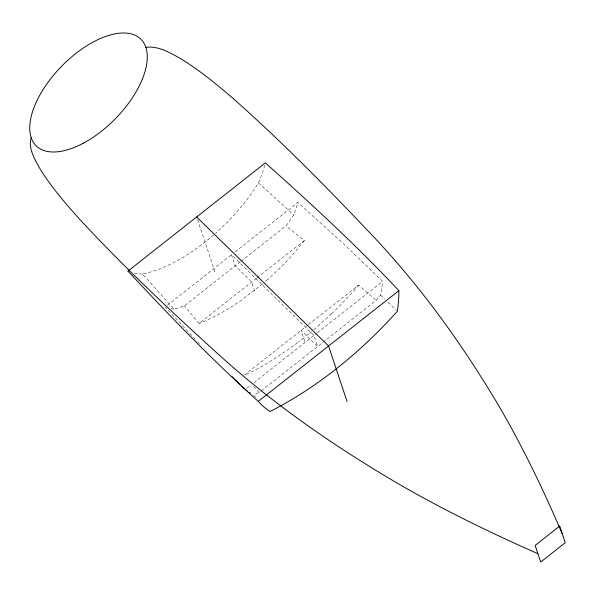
<?xml version="1.0" encoding="UTF-8"?>
<svg xmlns="http://www.w3.org/2000/svg" width="595" height="595" viewBox="0 0 595 595"><rect width="100%" height="100%" fill="white"/><g stroke="black" fill="none" stroke-linecap="round" stroke-linejoin="round"><path stroke-width="0.45" stroke-dasharray="2.98 2.23" d="M235.129 251.901L297.857 202.508L343.144 243.414L382.622 281.331L381.127 292.502A176.492 88.759 -45.6 0 1 380.629 295.157L376.055 300.497L323.792 341.649M264.723 165.298A113.511 57.083 -45.6 0 1 258.409 182.866C246.806 201.712 232.102 218.551 215.591 233.233M240.975 261.302L285.935 225.892L286.961 224.531A121.915 61.307 -45.6 0 0 293.744 214.914A122.942 61.828 -45.6 0 0 297.857 202.508M331.497 313.848L313.714 329.771M267.936 279.233L264.619 282.142M213.694 234.899C193.025 252.525 169.434 268.122 142.569 274.072L174.052 309.155A121.915 61.307 -45.6 0 0 183.089 306.321L184.405 305.845L240.246 261.867M262.529 283.927L240.685 300.691A147.701 74.278 -45.6 0 1 198.998 323.554M311.445 331.675L309.623 333.178M308.708 333.929L304.573 337.246M167.292 305.317L232.214 254.199M256.378 278.282L199.028 323.442L184.405 305.845M257.107 277.709L304.298 240.551L285.935 225.892M244.314 375.118L307.689 325.22M308.411 324.647L358.673 285.072L376.055 300.497M303.658 337.975L298.571 341.909M246.687 388.364L251.053 384.928M253.961 382.637L316.473 333.416M317.202 332.843L382.622 281.331M255.731 397.177L253.693 395.102L260.64 391.376M261.361 390.811L323.063 342.222M297.641 342.616L290.174 348.105M289.244 348.774L274.652 358.607A183.364 92.218 -45.6 0 1 245.438 374.865M258.394 182.873L293.744 214.914M380.629 295.157L384.839 299.181M387.985 302.2L396.292 310.263M259.182 392.522L252.31 385.255M197.652 341.731L199.422 343.583M195.286 339.262L165.105 307.042M304.818 341.471L301.13 330.381L317.618 346.513L313.929 335.416L231.485 254.779L235.174 265.868L251.663 281.993L255.352 293.09M197.54 219.614L215.107 272.436M142.562 274.079A113.511 57.083 -45.6 0 1 133.042 272.748M304.372 240.573A147.701 74.278 -45.6 0 1 267.914 279.196M174.052 309.162A122.942 61.828 -45.6 0 1 171.122 308.686M358.703 285.087A183.364 92.218 -45.6 0 1 331.482 313.825"/><path stroke-width="0.89" d="M31.185 137.601C28.002 148.207 34.473 158.634 39.307 167.656C50.672 186.302 65.026 202.888 79.522 219.138C122.86 265.987 169.374 309.809 216.632 352.664C271.439 402.755 332.754 445.209 396.657 482.813A1228.913 1028.309 -18.4 0 0 418.597 495.248C457.414 516.631 497.405 535.812 537.917 553.737M127.962 271.067L265.355 162.881C311.326 203.884 356.68 245.72 398.888 290.635L258.26 401.365C212.571 360.265 169.813 316.034 127.962 271.067A113.511 57.083 -45.6 0 0 128.78 271.387M145.812 47.34C157.757 45.696 168.868 52.204 178.983 57.67C198.358 69.265 215.851 83.664 232.957 98.324C280.706 140.606 325.562 186.079 369.406 232.37C418.776 284.001 460.865 342.199 497.398 403.484A1228.913 1028.309 -18.4 0 1 509.119 423.982C528.933 459.764 546.418 496.795 562.483 534.399M250.361 393.191L249.29 392.507M247.728 391.428L241.615 386.021M239.45 383.924L240.172 384.623M238.729 383.225L231.864 376.509M196.662 216.974L328.574 346L347.026 401.461M258.282 401.35A214.356 107.799 -45.6 0 0 270.033 411.509C318.474 386.854 361.15 351.63 397.326 311.267A214.356 107.799 -45.6 0 0 398.866 290.65M559.716 526.077L535.15 545.422L540.691 562.059L565.25 542.714L559.716 526.077M83.345 143.194A74.717 37.574 -45.6 0 0 141.751 40.125A74.717 37.574 -45.6 0 0 40.393 94.099A74.717 37.574 -45.6 0 0 83.345 143.194"/></g></svg>
